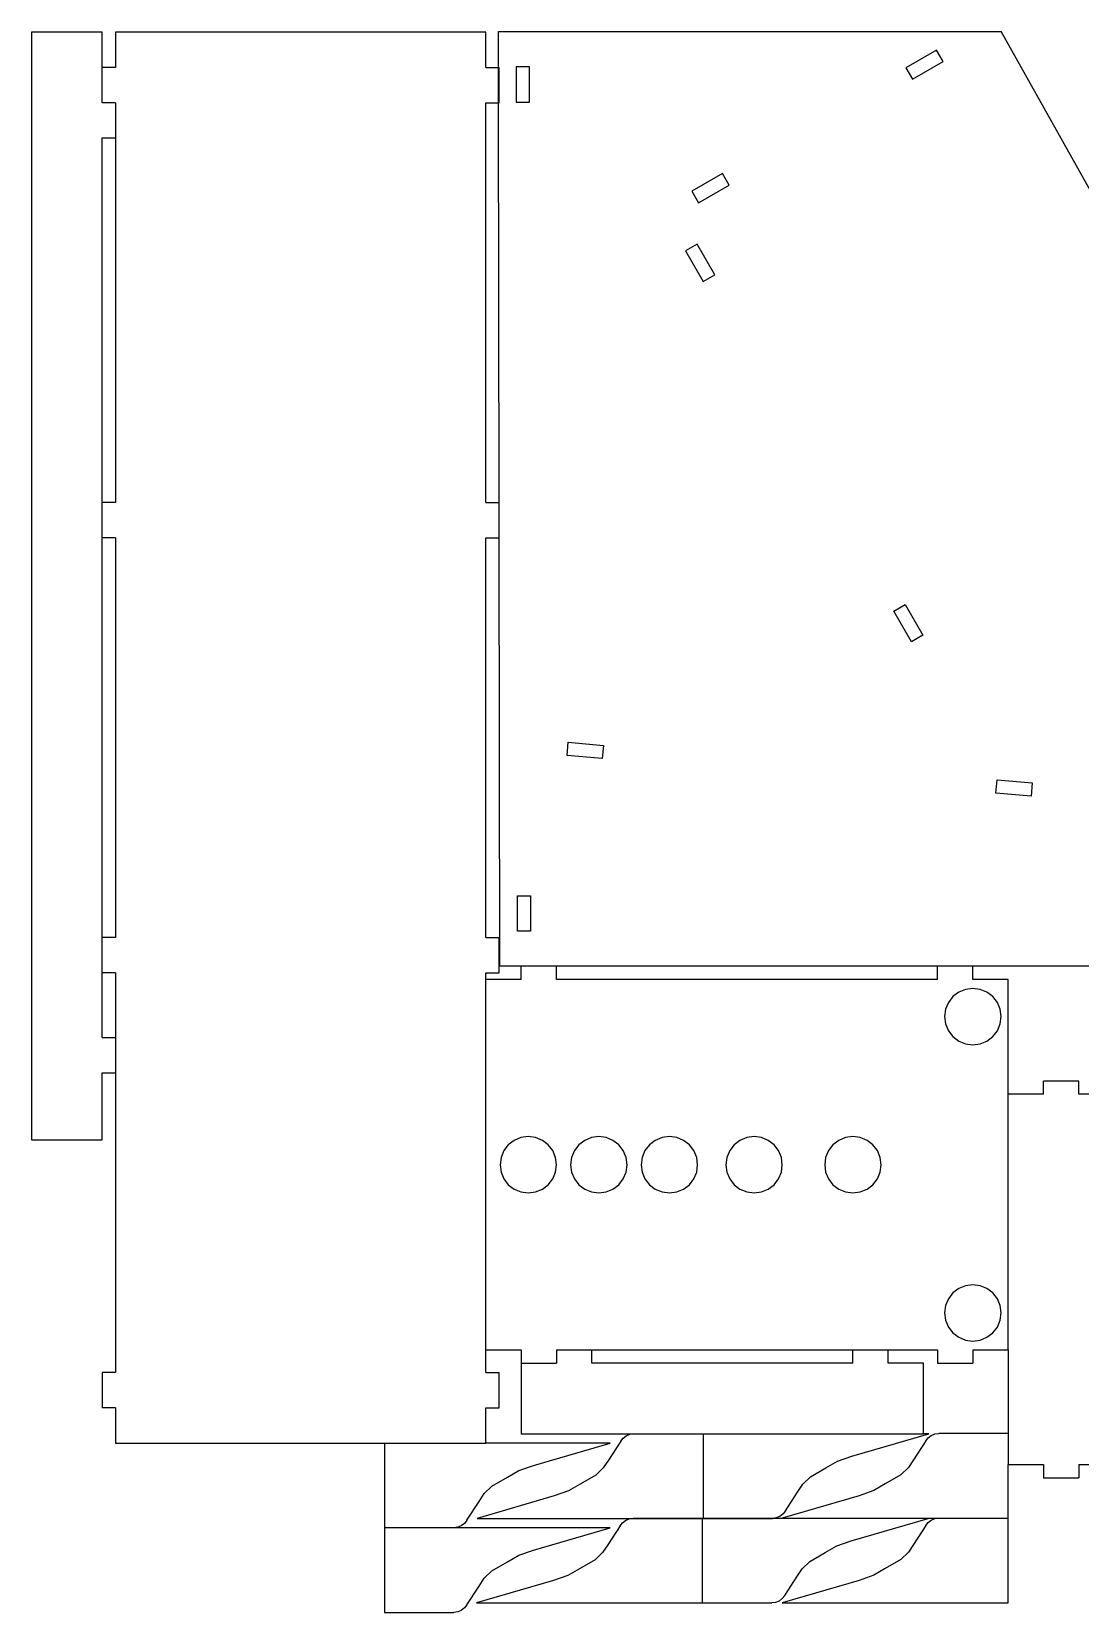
# Model space of a CAD drawing. Header units: inches. Extents: x 1.1 to 44.1, y 0.9 to 23.6.
# Drawn here: x 1.12 to 15.98, y 1.2 to 23.61 of the extents above; entities that cross this region are included whole.
import ezdxf

# ---------------------------------------------------------------- set-up
doc = ezdxf.new("R2010")
doc.units = ezdxf.units.IN
doc.header["$MEASUREMENT"] = 0
doc.layers.get('0').update_dxf_attribs({"color": 13, "true_color": 0xff5454})

msp = doc.modelspace()

# ---------------------------------------------------------------- linework, layer by layer
at = {"color": 8, "true_color": 0x727272}
for p, q in [((1.118, 23.599, 0.012), (1.118, 7.899, 0.012)), ((2.118, 23.599, 0.012), (1.118, 23.599, 0.012)), ((2.118, 23.099, 0.012), (2.118, 23.599, 0.012)), ((7.555, 23.599, 0.012), (2.305, 23.599, 0.012)), ((2.305, 23.599, 0.012), (2.305, 23.099, 0.012)), ((7.555, 23.099, 0.012), (7.555, 23.599, 0.012)), ((7.734, 23.606, 0.012), (14.858, 23.607, 0.012)), ((7.734, 23.099, 0.012), (7.734, 23.606, 0.012)), ((19.751, 14.857, 0.012), (14.858, 23.607, 0.012)), ((13.938, 23.344, 0.012), (13.505, 23.094, 0.012)), ((14.032, 23.181, 0.012), (13.938, 23.344, 0.012)), ((2.305, 23.099, 0.012), (2.118, 23.099, 0.012)), ((2.118, 22.599, 0.012), (2.118, 23.099, 0.012)), ((7.555, 23.099, 0.012), (7.734, 23.099, 0.012)), ((7.735, 22.599, 0.012), (7.734, 23.099, 0.012)), ((7.734, 23.099, 0.012), (7.743, 23.099, 0.012)), ((7.743, 22.599, 0.012), (7.743, 23.099, 0.012)), ((8.172, 23.106, 0.012), (7.984, 23.106, 0.012)), ((7.984, 23.106, 0.012), (7.984, 22.606, 0.012)), ((8.172, 22.606, 0.012), (8.172, 23.106, 0.012)), ((13.505, 23.094, 0.012), (13.599, 22.931, 0.012)), ((13.599, 22.931, 0.012), (14.032, 23.181, 0.012)), ((2.305, 22.599, 0.012), (2.118, 22.599, 0.012)), ((2.305, 22.599, 0.012), (2.305, 22.099, 0.012)), ((7.555, 22.599, 0.012), (7.735, 22.599, 0.012)), ((7.555, 16.932, 0.012), (7.555, 22.599, 0.012)), ((7.735, 22.599, 0.012), (7.743, 22.599, 0.012)), ((7.743, 16.932, 0.012), (7.735, 22.599, 0.012)), ((7.984, 22.606, 0.012), (8.172, 22.606, 0.012)), ((2.118, 16.932, 0.012), (2.118, 22.099, 0.012)), ((2.118, 22.099, 0.012), (2.305, 22.099, 0.012)), ((2.305, 22.099, 0.012), (2.305, 16.932, 0.012)), ((10.907, 21.594, 0.012), (10.474, 21.344, 0.012)), ((11.001, 21.431, 0.012), (10.907, 21.594, 0.012)), ((10.474, 21.344, 0.012), (10.568, 21.181, 0.012)), ((10.568, 21.181, 0.012), (11.001, 21.431, 0.012)), ((10.548, 20.593, 0.012), (10.385, 20.499, 0.012)), ((10.385, 20.499, 0.012), (10.635, 20.066, 0.012)), ((10.798, 20.16, 0.012), (10.548, 20.593, 0.012)), ((10.635, 20.066, 0.012), (10.798, 20.16, 0.012)), ((2.305, 16.932, 0.012), (2.118, 16.932, 0.012)), ((2.118, 16.432, 0.012), (2.118, 16.932, 0.012)), ((7.555, 16.932, 0.012), (7.743, 16.932, 0.012)), ((7.743, 16.704, 0.012), (7.743, 16.932, 0.012)), ((7.743, 16.432, 0.012), (7.743, 16.704, 0.012)), ((2.118, 10.765, 0.012), (2.118, 16.432, 0.012)), ((2.305, 16.432, 0.012), (2.118, 16.432, 0.012)), ((2.305, 16.432, 0.012), (2.305, 10.765, 0.012)), ((7.555, 10.765, 0.012), (7.555, 16.432, 0.012)), ((7.555, 16.432, 0.012), (7.743, 16.432, 0.012)), ((7.751, 10.357, 0.012), (7.743, 16.432, 0.012)), ((13.335, 15.39, 0.012), (13.498, 15.484, 0.012)), ((13.498, 15.484, 0.012), (13.748, 15.051, 0.012)), ((13.585, 14.957, 0.012), (13.335, 15.39, 0.012)), ((13.748, 15.051, 0.012), (13.585, 14.957, 0.012)), ((8.705, 13.345, 0.012), (8.721, 13.532, 0.012)), ((8.721, 13.532, 0.012), (9.22, 13.489, 0.012)), ((9.22, 13.489, 0.012), (9.203, 13.301, 0.012)), ((9.203, 13.301, 0.012), (8.705, 13.345, 0.012)), ((14.782, 12.813, 0.012), (14.798, 13, 0.012)), ((14.798, 13, 0.012), (15.296, 12.957, 0.012)), ((15.28, 12.77, 0.012), (14.782, 12.813, 0.012)), ((15.296, 12.957, 0.012), (15.28, 12.77, 0.012)), ((8.001, 10.857, 0.012), (8.001, 11.357, 0.012)), ((8.001, 11.357, 0.012), (8.189, 11.357, 0.012)), ((8.189, 11.357, 0.012), (8.189, 10.857, 0.012)), ((2.305, 10.765, 0.012), (2.118, 10.765, 0.012)), ((2.118, 10.265, 0.012), (2.118, 10.765, 0.012)), ((7.555, 10.765, 0.012), (7.743, 10.765, 0.012)), ((7.743, 10.265, 0.012), (7.743, 10.765, 0.012)), ((8.189, 10.857, 0.012), (8.001, 10.857, 0.012)), ((8.055, 10.357, 0.012), (7.751, 10.357, 0.012)), ((8.555, 10.357, 0.012), (8.055, 10.357, 0.012)), ((8.055, 10.169, 0.012), (8.055, 10.357, 0.012)), ((13.955, 10.357, 0.012), (8.555, 10.357, 0.012)), ((8.555, 10.169, 0.012), (8.555, 10.357, 0.012)), ((14.455, 10.357, 0.012), (13.955, 10.357, 0.012)), ((13.955, 10.169, 0.012), (13.955, 10.357, 0.012)), ((17.03, 10.357, 0.012), (14.455, 10.357, 0.012)), ((14.455, 10.169, 0.012), (14.455, 10.357, 0.012)), ((2.305, 10.265, 0.012), (2.118, 10.265, 0.012)), ((2.118, 9.349, 0.012), (2.118, 10.265, 0.012)), ((2.305, 10.265, 0.012), (2.305, 9.349, 0.012)), ((7.555, 10.169, 0.012), (7.555, 10.265, 0.012)), ((7.555, 10.265, 0.012), (7.743, 10.265, 0.012)), ((7.555, 4.919, 0.012), (7.555, 10.169, 0.012)), ((8.055, 10.169, 0.012), (7.555, 10.169, 0.012)), ((13.955, 10.169, 0.012), (8.555, 10.169, 0.012)), ((14.955, 10.169, 0.012), (14.455, 10.169, 0.012)), ((14.955, 8.544, 0.012), (14.955, 10.169, 0.012)), ((14.172, 9.927, 0.012), (14.109, 9.844, 0.012)), ((14.255, 9.99, 0.012), (14.172, 9.927, 0.012)), ((14.352, 10.03, 0.012), (14.255, 9.99, 0.012)), ((14.455, 10.044, 0.012), (14.352, 10.03, 0.012)), ((14.559, 10.03, 0.012), (14.455, 10.044, 0.012)), ((14.655, 9.99, 0.012), (14.559, 10.03, 0.012)), ((14.738, 9.927, 0.012), (14.655, 9.99, 0.012)), ((14.802, 9.844, 0.012), (14.738, 9.927, 0.012)), ((14.069, 9.748, 0.012), (14.055, 9.644, 0.012)), ((14.055, 9.644, 0.012), (14.069, 9.54, 0.012)), ((14.109, 9.844, 0.012), (14.069, 9.748, 0.012)), ((14.842, 9.748, 0.012), (14.802, 9.844, 0.012)), ((14.855, 9.644, 0.012), (14.842, 9.748, 0.012)), ((14.842, 9.54, 0.012), (14.855, 9.644, 0.012)), ((14.069, 9.54, 0.012), (14.109, 9.444, 0.012)), ((14.109, 9.444, 0.012), (14.172, 9.361, 0.012)), ((14.738, 9.361, 0.012), (14.802, 9.444, 0.012)), ((14.802, 9.444, 0.012), (14.842, 9.54, 0.012)), ((2.118, 9.349, 0.012), (2.305, 9.349, 0.012)), ((2.305, 9.349, 0.012), (2.305, 8.849, 0.012)), ((14.172, 9.361, 0.012), (14.255, 9.298, 0.012)), ((14.255, 9.298, 0.012), (14.352, 9.258, 0.012)), ((14.352, 9.258, 0.012), (14.455, 9.244, 0.012)), ((14.455, 9.244, 0.012), (14.559, 9.258, 0.012)), ((14.559, 9.258, 0.012), (14.655, 9.298, 0.012)), ((14.655, 9.298, 0.012), (14.738, 9.361, 0.012)), ((2.118, 7.899, 0.012), (2.118, 8.849, 0.012)), ((2.118, 8.849, 0.012), (2.305, 8.849, 0.012)), ((2.305, 8.849, 0.012), (2.305, 4.599, 0.012)), ((15.455, 8.544, 0.012), (14.955, 8.544, 0.012)), ((14.955, 4.919, 0.012), (14.955, 8.544, 0.012)), ((15.955, 8.731, 0.012), (15.455, 8.731, 0.012)), ((15.455, 8.544, 0.012), (15.455, 8.731, 0.012)), ((15.955, 8.544, 0.012), (15.955, 8.731, 0.012)), ((27.205, 8.544, 0.012), (15.955, 8.544, 0.012)), ((1.118, 7.899, 0.012), (2.118, 7.899, 0.012)), ((7.955, 7.89, 0.012), (7.872, 7.827, 0.012)), ((8.052, 7.93, 0.012), (7.955, 7.89, 0.012)), ((8.155, 7.944, 0.012), (8.052, 7.93, 0.012)), ((8.259, 7.93, 0.012), (8.155, 7.944, 0.012)), ((8.355, 7.89, 0.012), (8.259, 7.93, 0.012)), ((8.438, 7.827, 0.012), (8.355, 7.89, 0.012)), ((8.955, 7.89, 0.012), (8.872, 7.827, 0.012)), ((9.052, 7.93, 0.012), (8.955, 7.89, 0.012)), ((9.155, 7.944, 0.012), (9.052, 7.93, 0.012)), ((9.259, 7.93, 0.012), (9.155, 7.944, 0.012)), ((9.355, 7.89, 0.012), (9.259, 7.93, 0.012)), ((9.438, 7.827, 0.012), (9.355, 7.89, 0.012)), ((9.955, 7.89, 0.012), (9.872, 7.827, 0.012)), ((10.052, 7.93, 0.012), (9.955, 7.89, 0.012)), ((10.155, 7.944, 0.012), (10.052, 7.93, 0.012)), ((10.259, 7.93, 0.012), (10.155, 7.944, 0.012)), ((10.355, 7.89, 0.012), (10.259, 7.93, 0.012)), ((10.438, 7.827, 0.012), (10.355, 7.89, 0.012)), ((11.155, 7.89, 0.012), (11.072, 7.827, 0.012)), ((11.252, 7.93, 0.012), (11.155, 7.89, 0.012)), ((11.355, 7.944, 0.012), (11.252, 7.93, 0.012)), ((11.459, 7.93, 0.012), (11.355, 7.944, 0.012)), ((11.555, 7.89, 0.012), (11.459, 7.93, 0.012)), ((11.638, 7.827, 0.012), (11.555, 7.89, 0.012)), ((12.555, 7.89, 0.012), (12.472, 7.827, 0.012)), ((12.652, 7.93, 0.012), (12.555, 7.89, 0.012)), ((12.755, 7.944, 0.012), (12.652, 7.93, 0.012)), ((12.859, 7.93, 0.012), (12.755, 7.944, 0.012)), ((12.955, 7.89, 0.012), (12.859, 7.93, 0.012)), ((13.038, 7.827, 0.012), (12.955, 7.89, 0.012)), ((7.769, 7.648, 0.012), (7.755, 7.544, 0.012)), ((7.809, 7.744, 0.012), (7.769, 7.648, 0.012)), ((7.872, 7.827, 0.012), (7.809, 7.744, 0.012)), ((8.502, 7.744, 0.012), (8.438, 7.827, 0.012)), ((8.542, 7.648, 0.012), (8.502, 7.744, 0.012)), ((8.555, 7.544, 0.012), (8.542, 7.648, 0.012)), ((8.769, 7.648, 0.012), (8.755, 7.544, 0.012)), ((8.809, 7.744, 0.012), (8.769, 7.648, 0.012)), ((8.872, 7.827, 0.012), (8.809, 7.744, 0.012)), ((9.502, 7.744, 0.012), (9.438, 7.827, 0.012)), ((9.542, 7.648, 0.012), (9.502, 7.744, 0.012)), ((9.555, 7.544, 0.012), (9.542, 7.648, 0.012)), ((9.769, 7.648, 0.012), (9.755, 7.544, 0.012)), ((9.809, 7.744, 0.012), (9.769, 7.648, 0.012)), ((9.872, 7.827, 0.012), (9.809, 7.744, 0.012)), ((10.502, 7.744, 0.012), (10.438, 7.827, 0.012)), ((10.542, 7.648, 0.012), (10.502, 7.744, 0.012)), ((10.555, 7.544, 0.012), (10.542, 7.648, 0.012)), ((10.969, 7.648, 0.012), (10.955, 7.544, 0.012)), ((11.009, 7.744, 0.012), (10.969, 7.648, 0.012)), ((11.072, 7.827, 0.012), (11.009, 7.744, 0.012)), ((11.702, 7.744, 0.012), (11.638, 7.827, 0.012)), ((11.742, 7.648, 0.012), (11.702, 7.744, 0.012)), ((11.755, 7.544, 0.012), (11.742, 7.648, 0.012)), ((12.369, 7.648, 0.012), (12.355, 7.544, 0.012)), ((12.409, 7.744, 0.012), (12.369, 7.648, 0.012)), ((12.472, 7.827, 0.012), (12.409, 7.744, 0.012)), ((13.102, 7.744, 0.012), (13.038, 7.827, 0.012)), ((13.142, 7.648, 0.012), (13.102, 7.744, 0.012)), ((13.155, 7.544, 0.012), (13.142, 7.648, 0.012)), ((7.755, 7.544, 0.012), (7.769, 7.44, 0.012)), ((7.769, 7.44, 0.012), (7.809, 7.344, 0.012)), ((8.502, 7.344, 0.012), (8.542, 7.44, 0.012)), ((8.542, 7.44, 0.012), (8.555, 7.544, 0.012)), ((8.755, 7.544, 0.012), (8.769, 7.44, 0.012)), ((8.769, 7.44, 0.012), (8.809, 7.344, 0.012)), ((9.502, 7.344, 0.012), (9.542, 7.44, 0.012)), ((9.542, 7.44, 0.012), (9.555, 7.544, 0.012)), ((9.755, 7.544, 0.012), (9.769, 7.44, 0.012)), ((9.769, 7.44, 0.012), (9.809, 7.344, 0.012)), ((10.502, 7.344, 0.012), (10.542, 7.44, 0.012)), ((10.542, 7.44, 0.012), (10.555, 7.544, 0.012)), ((10.955, 7.544, 0.012), (10.969, 7.44, 0.012)), ((10.969, 7.44, 0.012), (11.009, 7.344, 0.012)), ((11.702, 7.344, 0.012), (11.742, 7.44, 0.012)), ((11.742, 7.44, 0.012), (11.755, 7.544, 0.012)), ((12.355, 7.544, 0.012), (12.369, 7.44, 0.012)), ((12.369, 7.44, 0.012), (12.409, 7.344, 0.012)), ((13.102, 7.344, 0.012), (13.142, 7.44, 0.012)), ((13.142, 7.44, 0.012), (13.155, 7.544, 0.012)), ((7.809, 7.344, 0.012), (7.872, 7.261, 0.012)), ((7.872, 7.261, 0.012), (7.955, 7.198, 0.012)), ((7.955, 7.198, 0.012), (8.052, 7.158, 0.012)), ((8.259, 7.158, 0.012), (8.355, 7.198, 0.012)), ((8.355, 7.198, 0.012), (8.438, 7.261, 0.012)), ((8.438, 7.261, 0.012), (8.502, 7.344, 0.012)), ((8.809, 7.344, 0.012), (8.872, 7.261, 0.012)), ((8.872, 7.261, 0.012), (8.955, 7.198, 0.012)), ((8.955, 7.198, 0.012), (9.052, 7.158, 0.012)), ((9.259, 7.158, 0.012), (9.355, 7.198, 0.012)), ((9.355, 7.198, 0.012), (9.438, 7.261, 0.012)), ((9.438, 7.261, 0.012), (9.502, 7.344, 0.012)), ((9.809, 7.344, 0.012), (9.872, 7.261, 0.012)), ((9.872, 7.261, 0.012), (9.955, 7.198, 0.012)), ((9.955, 7.198, 0.012), (10.052, 7.158, 0.012)), ((10.259, 7.158, 0.012), (10.355, 7.198, 0.012)), ((10.355, 7.198, 0.012), (10.438, 7.261, 0.012)), ((10.438, 7.261, 0.012), (10.502, 7.344, 0.012)), ((11.009, 7.344, 0.012), (11.072, 7.261, 0.012)), ((11.072, 7.261, 0.012), (11.155, 7.198, 0.012)), ((11.155, 7.198, 0.012), (11.252, 7.158, 0.012)), ((11.459, 7.158, 0.012), (11.555, 7.198, 0.012)), ((11.555, 7.198, 0.012), (11.638, 7.261, 0.012)), ((11.638, 7.261, 0.012), (11.702, 7.344, 0.012)), ((12.409, 7.344, 0.012), (12.472, 7.261, 0.012)), ((12.472, 7.261, 0.012), (12.555, 7.198, 0.012)), ((12.555, 7.198, 0.012), (12.652, 7.158, 0.012)), ((12.859, 7.158, 0.012), (12.955, 7.198, 0.012)), ((12.955, 7.198, 0.012), (13.038, 7.261, 0.012)), ((13.038, 7.261, 0.012), (13.102, 7.344, 0.012)), ((8.052, 7.158, 0.012), (8.155, 7.144, 0.012)), ((8.155, 7.144, 0.012), (8.259, 7.158, 0.012)), ((9.052, 7.158, 0.012), (9.155, 7.144, 0.012)), ((9.155, 7.144, 0.012), (9.259, 7.158, 0.012)), ((10.052, 7.158, 0.012), (10.155, 7.144, 0.012)), ((10.155, 7.144, 0.012), (10.259, 7.158, 0.012)), ((11.252, 7.158, 0.012), (11.355, 7.144, 0.012)), ((11.355, 7.144, 0.012), (11.459, 7.158, 0.012)), ((12.652, 7.158, 0.012), (12.755, 7.144, 0.012)), ((12.755, 7.144, 0.012), (12.859, 7.158, 0.012)), ((14.352, 5.83, 0.012), (14.255, 5.79, 0.012)), ((14.455, 5.844, 0.012), (14.352, 5.83, 0.012)), ((14.559, 5.83, 0.012), (14.455, 5.844, 0.012)), ((14.655, 5.79, 0.012), (14.559, 5.83, 0.012)), ((14.109, 5.644, 0.012), (14.069, 5.548, 0.012)), ((14.172, 5.727, 0.012), (14.109, 5.644, 0.012)), ((14.255, 5.79, 0.012), (14.172, 5.727, 0.012)), ((14.738, 5.727, 0.012), (14.655, 5.79, 0.012)), ((14.802, 5.644, 0.012), (14.738, 5.727, 0.012)), ((14.842, 5.548, 0.012), (14.802, 5.644, 0.012)), ((14.069, 5.548, 0.012), (14.055, 5.444, 0.012)), ((14.055, 5.444, 0.012), (14.069, 5.34, 0.012)), ((14.855, 5.444, 0.012), (14.842, 5.548, 0.012)), ((14.842, 5.34, 0.012), (14.855, 5.444, 0.012)), ((14.069, 5.34, 0.012), (14.109, 5.244, 0.012)), ((14.109, 5.244, 0.012), (14.172, 5.161, 0.012)), ((14.172, 5.161, 0.012), (14.255, 5.098, 0.012)), ((14.655, 5.098, 0.012), (14.738, 5.161, 0.012)), ((14.738, 5.161, 0.012), (14.802, 5.244, 0.012)), ((14.802, 5.244, 0.012), (14.842, 5.34, 0.012)), ((14.255, 5.098, 0.012), (14.352, 5.058, 0.012)), ((14.352, 5.058, 0.012), (14.455, 5.044, 0.012)), ((14.455, 5.044, 0.012), (14.559, 5.058, 0.012)), ((14.559, 5.058, 0.012), (14.655, 5.098, 0.012)), ((7.555, 4.599, 0.012), (7.555, 4.919, 0.012)), ((7.555, 4.919, 0.012), (8.055, 4.919, 0.012)), ((8.055, 4.919, 0.012), (8.055, 4.732, 0.012)), ((8.055, 4.732, 0.012), (8.555, 4.732, 0.012)), ((8.055, 4.732, 0.012), (8.055, 3.732, 0.012)), ((8.555, 4.919, 0.012), (8.555, 4.732, 0.012)), ((8.555, 4.919, 0.012), (9.055, 4.919, 0.012)), ((9.055, 4.919, 0.012), (12.755, 4.919, 0.012)), ((9.055, 4.732, 0.012), (9.055, 4.919, 0.012)), ((12.755, 4.732, 0.012), (9.055, 4.732, 0.012)), ((12.755, 4.919, 0.012), (13.255, 4.919, 0.012)), ((12.755, 4.732, 0.012), (12.755, 4.919, 0.012)), ((13.255, 4.732, 0.012), (13.255, 4.919, 0.012)), ((13.255, 4.919, 0.012), (13.955, 4.919, 0.012)), ((13.755, 4.732, 0.012), (13.255, 4.732, 0.012)), ((13.755, 3.732, 0.012), (13.755, 4.732, 0.012)), ((13.955, 4.919, 0.012), (13.955, 4.732, 0.012)), ((13.955, 4.732, 0.012), (14.455, 4.732, 0.012)), ((14.455, 4.919, 0.012), (14.455, 4.732, 0.012)), ((14.455, 4.919, 0.012), (14.955, 4.919, 0.012)), ((14.955, 4.919, 0.012), (14.955, 3.735, 0.012)), ((2.305, 4.599, 0.012), (2.118, 4.599, 0.012)), ((2.118, 4.599, 0.012), (2.118, 4.099, 0.012)), ((7.555, 4.599, 0.012), (7.743, 4.599, 0.012)), ((7.743, 4.099, 0.012), (7.743, 4.599, 0.012)), ((2.305, 4.099, 0.012), (2.118, 4.099, 0.012)), ((2.305, 4.099, 0.012), (2.305, 3.599, 0.012)), ((7.555, 3.599, 0.012), (7.555, 4.099, 0.012)), ((7.555, 4.099, 0.012), (7.743, 4.099, 0.012)), ((2.305, 3.599, 0.012), (6.117, 3.599, 0.012)), ((6.117, 3.599, 0.012), (6.117, 2.399, 0.012)), ((6.117, 3.599, 0.012), (7.555, 3.599, 0.012)), ((9.317, 3.599, 0.012), (7.555, 3.599, 0.012)), ((8.055, 3.732, 0.012), (9.649, 3.732, 0.012)), ((8.227, 3.281, 0.012), (9.317, 3.599, 0.012)), ((9.465, 3.625, 0.012), (9.292, 3.358, 0.012)), ((9.465, 3.625, 0.012), (9.499, 3.669, 0.012)), ((9.499, 3.669, 0.012), (9.543, 3.703, 0.012)), ((9.543, 3.703, 0.012), (9.594, 3.724, 0.012)), ((9.594, 3.724, 0.012), (9.649, 3.732, 0.012)), ((9.649, 3.732, 0.012), (10.632, 3.732, 0.012)), ((10.632, 3.732, 0.012), (10.632, 2.532, 0.012)), ((10.632, 3.732, 0.012), (13.755, 3.732, 0.012)), ((12.741, 3.414, 0.012), (13.832, 3.732, 0.012)), ((13.788, 3.629, 0.012), (13.615, 3.362, 0.012)), ((13.832, 3.732, 0.012), (13.755, 3.732, 0.012)), ((13.788, 3.629, 0.012), (13.822, 3.673, 0.012)), ((13.822, 3.673, 0.012), (13.866, 3.707, 0.012)), ((13.866, 3.707, 0.012), (13.918, 3.728, 0.012)), ((13.918, 3.728, 0.012), (13.973, 3.735, 0.012)), ((14.955, 3.735, 0.012), (13.973, 3.735, 0.012)), ((14.955, 3.735, 0.012), (14.955, 3.294, 0.012)), ((12.537, 3.342, 0.012), (12.741, 3.414, 0.012)), ((13.615, 3.362, 0.012), (13.542, 3.252, 0.012)), ((7.859, 3.114, 0.012), (8.023, 3.209, 0.012)), ((8.023, 3.209, 0.012), (8.227, 3.281, 0.012)), ((9.111, 3.143, 0.012), (8.891, 3.016, 0.012)), ((9.218, 3.248, 0.012), (9.111, 3.143, 0.012)), ((9.292, 3.358, 0.012), (9.218, 3.248, 0.012)), ((12.152, 3.12, 0.012), (12.373, 3.247, 0.012)), ((12.373, 3.247, 0.012), (12.537, 3.342, 0.012)), ((13.435, 3.147, 0.012), (13.214, 3.02, 0.012)), ((13.542, 3.252, 0.012), (13.435, 3.147, 0.012)), ((14.955, 3.294, 0.012), (15.455, 3.294, 0.012)), ((14.955, 2.535, 0.012), (14.955, 3.294, 0.012)), ((15.455, 3.294, 0.012), (15.455, 3.106, 0.012)), ((15.955, 3.294, 0.012), (15.955, 3.106, 0.012)), ((15.955, 3.294, 0.012), (26.223, 3.294, 0.012)), ((7.531, 2.882, 0.012), (7.638, 2.987, 0.012)), ((7.638, 2.987, 0.012), (7.859, 3.114, 0.012)), ((8.726, 2.921, 0.012), (8.522, 2.849, 0.012)), ((8.891, 3.016, 0.012), (8.726, 2.921, 0.012)), ((11.971, 2.905, 0.012), (12.045, 3.015, 0.012)), ((12.045, 3.015, 0.012), (12.152, 3.12, 0.012)), ((13.05, 2.925, 0.012), (12.846, 2.853, 0.012)), ((13.214, 3.02, 0.012), (13.05, 2.925, 0.012)), ((15.455, 3.106, 0.012), (15.955, 3.106, 0.012)), ((7.284, 2.505, 0.012), (7.457, 2.772, 0.012)), ((8.522, 2.849, 0.012), (7.432, 2.532, 0.012)), ((7.457, 2.772, 0.012), (7.531, 2.882, 0.012)), ((12.846, 2.853, 0.012), (11.755, 2.535, 0.012)), ((11.799, 2.638, 0.012), (11.971, 2.905, 0.012)), ((7.284, 2.505, 0.012), (7.251, 2.461, 0.012)), ((7.432, 2.532, 0.012), (9.64, 2.532, 0.012)), ((9.455, 2.425, 0.015), (9.489, 2.469, 0.015)), ((9.489, 2.469, 0.015), (9.533, 2.503, 0.015)), ((9.533, 2.503, 0.015), (9.584, 2.524, 0.015)), ((9.584, 2.524, 0.015), (9.64, 2.532, 0.015)), ((9.64, 2.532, 0.012), (10.622, 2.532, 0.012)), ((10.622, 2.532, 0.015), (9.64, 2.532, 0.015)), ((10.622, 2.532, 0.012), (10.632, 2.532, 0.012)), ((10.622, 1.332, 0.015), (10.622, 2.532, 0.015)), ((13.822, 2.532, 0.015), (10.622, 2.532, 0.015)), ((10.632, 2.532, 0.012), (11.614, 2.532, 0.012)), ((11.669, 2.539, 0.012), (11.614, 2.532, 0.012)), ((11.721, 2.56, 0.012), (11.669, 2.539, 0.012)), ((11.765, 2.594, 0.012), (11.721, 2.56, 0.012)), ((11.755, 2.535, 0.012), (13.973, 2.535, 0.012)), ((11.799, 2.638, 0.012), (11.765, 2.594, 0.012)), ((12.732, 2.214, 0.015), (13.822, 2.532, 0.015)), ((13.788, 2.429, 0.012), (13.822, 2.473, 0.012)), ((13.822, 2.473, 0.012), (13.866, 2.507, 0.012)), ((13.866, 2.507, 0.012), (13.918, 2.528, 0.012)), ((13.918, 2.528, 0.012), (13.973, 2.535, 0.012)), ((13.973, 2.535, 0.012), (14.955, 2.535, 0.012)), ((14.955, 1.335, 0.012), (14.955, 2.535, 0.012)), ((7.1, 2.399, 0.012), (6.117, 2.399, 0.012)), ((6.117, 2.399, 0.012), (6.117, 1.199, 0.012)), ((7.155, 2.406, 0.012), (7.1, 2.399, 0.012)), ((9.317, 2.399, 0.012), (7.1, 2.399, 0.012)), ((7.206, 2.427, 0.012), (7.155, 2.406, 0.012)), ((7.251, 2.461, 0.012), (7.206, 2.427, 0.012)), ((8.227, 2.081, 0.012), (9.317, 2.399, 0.012)), ((9.455, 2.425, 0.015), (9.282, 2.158, 0.015)), ((13.788, 2.429, 0.012), (13.615, 2.162, 0.012)), ((8.023, 2.009, 0.012), (8.227, 2.081, 0.012)), ((9.209, 2.048, 0.015), (9.102, 1.943, 0.015)), ((9.282, 2.158, 0.015), (9.209, 2.048, 0.015)), ((12.143, 1.92, 0.015), (12.363, 2.047, 0.015)), ((12.363, 2.047, 0.015), (12.528, 2.142, 0.015)), ((12.528, 2.142, 0.015), (12.732, 2.214, 0.015)), ((13.542, 2.052, 0.012), (13.435, 1.947, 0.012)), ((13.615, 2.162, 0.012), (13.542, 2.052, 0.012)), ((7.638, 1.787, 0.012), (7.859, 1.914, 0.012)), ((7.859, 1.914, 0.012), (8.023, 2.009, 0.012)), ((8.881, 1.816, 0.015), (8.717, 1.721, 0.015)), ((9.102, 1.943, 0.015), (8.881, 1.816, 0.015)), ((11.962, 1.705, 0.015), (12.035, 1.815, 0.015)), ((12.035, 1.815, 0.015), (12.143, 1.92, 0.015)), ((13.214, 1.82, 0.012), (13.05, 1.725, 0.012)), ((13.435, 1.947, 0.012), (13.214, 1.82, 0.012)), ((7.284, 1.305, 0.012), (7.457, 1.572, 0.012)), ((8.513, 1.649, 0.015), (7.422, 1.332, 0.015)), ((7.457, 1.572, 0.012), (7.531, 1.682, 0.012)), ((7.531, 1.682, 0.012), (7.638, 1.787, 0.012)), ((8.717, 1.721, 0.015), (8.513, 1.649, 0.015)), ((12.846, 1.653, 0.012), (11.755, 1.335, 0.012)), ((11.789, 1.438, 0.015), (11.962, 1.705, 0.015)), ((13.05, 1.725, 0.012), (12.846, 1.653, 0.012)), ((11.711, 1.36, 0.015), (11.66, 1.339, 0.015)), ((11.755, 1.394, 0.015), (11.711, 1.36, 0.015)), ((11.789, 1.438, 0.015), (11.755, 1.394, 0.015)), ((6.117, 1.199, 0.012), (7.1, 1.199, 0.012)), ((7.155, 1.206, 0.012), (7.1, 1.199, 0.012)), ((7.206, 1.227, 0.012), (7.155, 1.206, 0.012)), ((7.251, 1.261, 0.012), (7.206, 1.227, 0.012)), ((7.284, 1.305, 0.012), (7.251, 1.261, 0.012)), ((7.422, 1.332, 0.015), (10.622, 1.332, 0.015)), ((10.622, 1.332, 0.015), (11.605, 1.332, 0.015)), ((11.66, 1.339, 0.015), (11.605, 1.332, 0.015)), ((11.755, 1.335, 0.012), (14.955, 1.335, 0.012))]:
    msp.add_line(p, q, dxfattribs=at)

doc.saveas('drawing.dxf')
